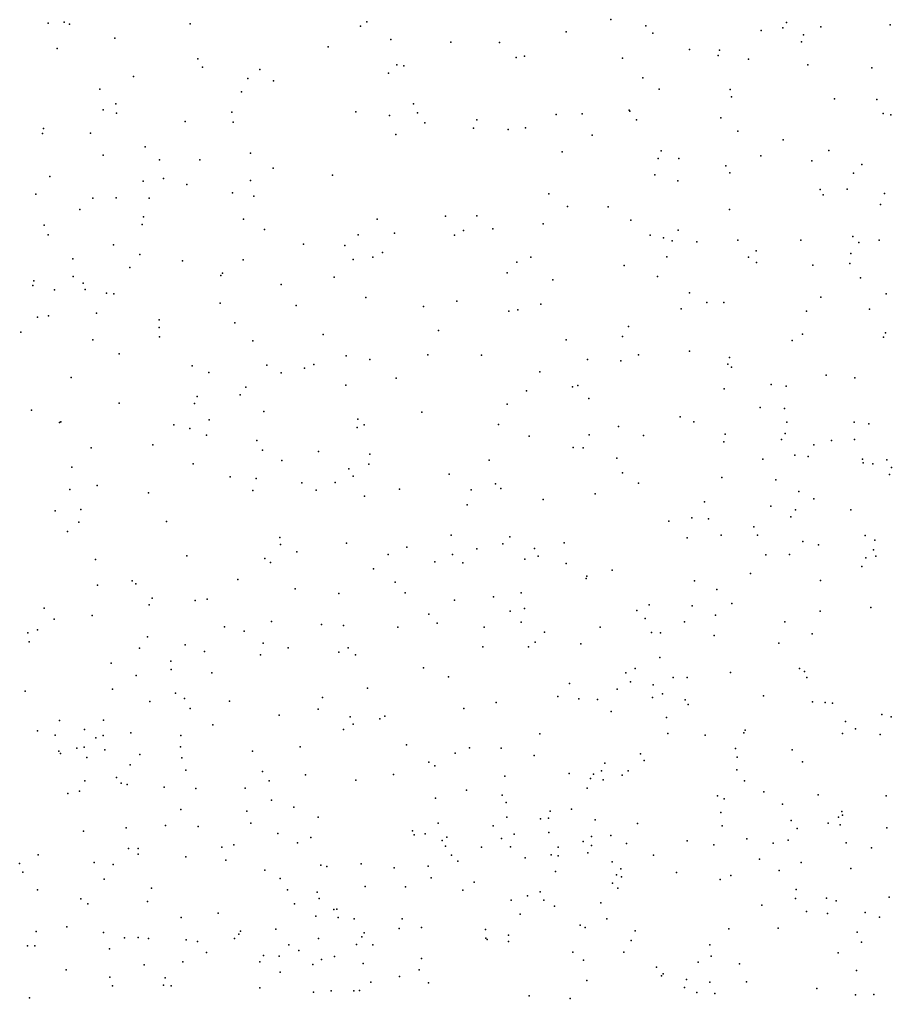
# Model space of a CAD drawing. Header units: metres. Extents: x -25 to 25, y -27.8 to 27.8.
# Drawn here: x 10.646 to 12.193, y 6.963 to 8.7 of the extents above; entities that cross this region are included whole.
import ezdxf

# ---------------------------------------------------------------- set-up
doc = ezdxf.new("R2010")
doc.units = ezdxf.units.M

msp = doc.modelspace()

# ---------------------------------------------------------------- linework, layer by layer
for p in [(10.6966, 8.693, -3.0924), (10.7251, 8.6948, -21.6801), (10.7345, 8.6914, -7.1801), (10.9489, 8.6919, -3.2176), (11.251, 8.6878, 3.2094), (11.2619, 8.6956, -3.1954), (11.6954, 8.6995, 10.8673), (11.7573, 8.6884, -9.0331), (12.0005, 8.6851, 10.3987), (12.0072, 8.6946, -9.7672), (12.0677, 8.6869, -16.5773), (12.1907, 8.6901, -4.7451), (10.815, 8.6666, 8.9366), (11.6157, 8.6775, 3.5789), (11.7697, 8.6756, 15.8817), (11.9623, 8.6802, 1.2041), (12.0373, 8.6726, -16.9252), (10.7128, 8.6482, -3.8253), (11.1935, 8.6514, -0.2555), (11.305, 8.6642, 11.3048), (11.4112, 8.6594, 9.3799), (11.4976, 8.6587, -4.9698), (12.0338, 8.6598, 2.5362), (11.5273, 8.6324, -4.2931), (11.542, 8.6344, 9.5046), (11.716, 8.6311, -3.1209), (11.8349, 8.6462, -15.6755), (11.8856, 8.6357, -17.1137), (11.8882, 8.6454, 4.034), (10.9625, 8.6297, 0.0974), (10.9706, 8.6153, 3.1282), (11.3155, 8.6193, -3.8987), (11.3281, 8.6176, -8.8134), (11.9394, 8.629, -5.1007), (12.0447, 8.6195, -1.0008), (12.1584, 8.6137, -4.9649), (10.8482, 8.5984, 11.419), (11.0722, 8.6108, 11.386), (11.3007, 8.6043, 9.1861), (11.752, 8.5964, -20.8273), (11.051, 8.5951, 9.0049), (11.0968, 8.5907, -16.2399), (10.7881, 8.5758, 15.5293), (11.0398, 8.5712, -17.6479), (11.7808, 8.576, -0.8401), (11.9068, 8.5757, 16.0152), (11.9096, 8.5627, 9.8258), (10.8166, 8.5499, -18.6088), (11.3453, 8.5501, 3.3316), (12.0919, 8.5589, -12.4091), (12.1671, 8.5576, 10.3102), (10.7944, 8.5395, 3.1107), (10.8182, 8.5334, 11.5567), (11.0224, 8.5354, -3.6837), (11.2427, 8.5357, 15.6291), (11.3026, 8.5294, -11.888), (11.3524, 8.5339, -15.5942), (11.5981, 8.5313, -0.6911), (11.6441, 8.5325, 3.7133), (11.7279, 8.5385, -12.086), (11.7288, 8.5373, 1.7981), (12.1787, 8.5329, 4.2094), (12.1921, 8.5304, -4.1283), (10.9399, 8.5186, 15.5567), (11.025, 8.5175, 11.5436), (11.3654, 8.5164, -17.3713), (11.4573, 8.5218, -3.009), (11.741, 8.5218, 10.9463), (11.8906, 8.5249, 2.3718), (10.6867, 8.4975, 12.3486), (10.6884, 8.5064, -16.59), (10.7719, 8.4979, 0.84), (11.3139, 8.4956, -0.4091), (11.4517, 8.5071, 9.3009), (11.5131, 8.5043, -4.0109), (11.5436, 8.5074, -20.6464), (11.6622, 8.4942, 11.1048), (11.9208, 8.5014, -3.5909), (12.0009, 8.4861, -9.3771), (10.7942, 8.4592, -8.8508), (10.8689, 8.474, -15.9075), (11.0559, 8.4626, 3.1886), (11.6086, 8.4646, 9.4517), (11.7845, 8.4665, 9.6301), (11.9616, 8.458, 4.1459), (12.0819, 8.4672, -9.6453), (10.8945, 8.4505, -16.1956), (10.9659, 8.4509, 0.5601), (11.7792, 8.4528, 2.1052), (11.8159, 8.453, -3.2035), (11.8992, 8.4399, -4.9864), (12.052, 8.4491, 10.5447), (12.1409, 8.4424, 9.9833), (11.0957, 8.4357, -15.5234), (11.2012, 8.4232, 9.1236), (11.7731, 8.4238, -8.9768), (11.9065, 8.4277, -1.1732), (12.1257, 8.4273, -1.2074), (10.6996, 8.4213, 11.8624), (10.8652, 8.4131, -18.4439), (10.9014, 8.4174, 11.6862), (10.943, 8.407, 9.051), (11.0555, 8.4139, -8.8129), (11.8139, 8.4136, 3.9786), (10.6748, 8.3899, -16.0405), (11.0236, 8.3919, -11.8376), (11.5851, 8.3901, 3.6295), (12.0665, 8.3981, -15.7633), (12.0719, 8.3883, 4.2285), (12.1148, 8.3985, -12.6024), (12.1809, 8.391, 10.4636), (10.7759, 8.3824, -15.4676), (10.8171, 8.3834, -20.1805), (10.8759, 8.3825, -18.1243), (11.0618, 8.3862, 15.6247), (12.1737, 8.3712, -9.956), (10.753, 8.3625, -18.9172), (11.6186, 8.3677, 15.8704), (11.6904, 8.3673, -4.5147), (11.9056, 8.3624, 1.3567), (10.8632, 8.3358, 15.612), (10.8659, 8.3495, 3.121), (11.0431, 8.3456, -17.6947), (11.2806, 8.3452, 11.6041), (11.402, 8.351, -11.962), (11.4572, 8.3511, 11.4782), (11.5751, 8.3369, 11.3585), (11.7307, 8.3438, -15.5317), (10.6895, 8.3347, 12.2937), (11.0806, 8.3271, -0.0276), (11.3114, 8.3206, 15.7271), (11.4338, 8.3252, -0.5706), (11.486, 8.3285, 3.5103), (11.8147, 8.326, -17.2781), (10.6968, 8.3174, 9.1221), (11.1497, 8.3008, -2.8455), (11.2468, 8.3174, -17.5036), (11.4177, 8.3171, 9.1925), (11.7653, 8.3169, 15.9696), (11.7889, 8.3125, -12.2137), (11.8043, 8.3072, 1.6053), (11.8476, 8.3055, 10.9378), (11.9205, 8.3084, 2.2446), (12.0322, 8.3084, 16.1567), (12.1246, 8.3144, 9.8597), (12.1355, 8.3039, 2.4651), (12.1713, 8.3081, -20.8051), (10.8126, 8.2999, 11.9048), (11.2233, 8.2985, -3.6409), (11.29, 8.2861, -0.3488), (11.9533, 8.2893, -9.146), (12.1211, 8.2843, -9.3758), (10.7403, 8.275, -19.9672), (10.8595, 8.2826, -18.7363), (10.9352, 8.2714, -3.5439), (11.0426, 8.2734, -15.3568), (11.2381, 8.2738, -20.2804), (11.273, 8.2779, -15.4192), (11.5283, 8.2692, -15.46), (11.5533, 8.2781, 9.2961), (11.7944, 8.2786, 1.8694), (11.9395, 8.2778, -3.3735), (11.9538, 8.2688, 4.15), (12.1191, 8.2666, -17.247), (10.8416, 8.2598, 0.8363), (11.0062, 8.2494, 9.289), (11.511, 8.2502, 15.8408), (11.7187, 8.2631, 11.1946), (12.0535, 8.2639, 10.7037), (10.671, 8.2361, -3.5221), (10.7408, 8.2435, 12.0525), (10.7589, 8.2316, -2.6539), (11.0029, 8.2456, 0.6165), (11.2041, 8.2427, 3.2623), (11.5923, 8.2378, -0.9549), (11.7779, 8.2435, 3.8926), (12.1384, 8.2415, -12.8808), (10.6695, 8.2275, 12.4401), (10.7077, 8.2201, 3.0352), (10.7621, 8.2208, -8.8261), (10.8002, 8.2139, -11.8051), (11.1101, 8.2294, 11.6865), (11.8346, 8.215, -8.9487), (10.8134, 8.2131, -19.1591), (11.002, 8.1965, 9.4716), (11.2607, 8.2064, 9.2718), (11.422, 8.1997, -17.4481), (11.8658, 8.1974, 9.639), (11.8956, 8.1978, -4.749), (12.0679, 8.2069, 1.2238), (12.1841, 8.2131, 4.3134), (11.1367, 8.192, 9.3898), (11.3628, 8.1906, -2.832), (11.5141, 8.1825, -0.7484), (11.5301, 8.1846, -12.0876), (11.5707, 8.1947, -3.9259), (11.82, 8.1866, -1.2692), (12.0422, 8.1825, -3.6847), (12.1545, 8.1856, -3.8998), (10.678, 8.1715, 9.5029), (10.6971, 8.1738, 12.2143), (10.7827, 8.1784, -19.4919), (10.8937, 8.1668, 3.0909), (10.6481, 8.1449, -7.1392), (10.8938, 8.153, -18.5418), (11.0281, 8.1615, 15.6707), (11.3893, 8.1477, 9.3483), (11.7264, 8.155, -17.3755), (10.7761, 8.1313, 15.6337), (10.8942, 8.1366, -19.7646), (11.0601, 8.1295, -2.7533), (11.1848, 8.1411, -20.0337), (11.6157, 8.1315, -8.7161), (11.7161, 8.137, -15.4893), (12.0173, 8.1302, -12.6385), (12.0354, 8.1413, -20.5683), (12.179, 8.1361, 16.2725), (12.1826, 8.144, 10.6708), (11.8351, 8.111, 3.8247), (10.8226, 8.1068, 9.6526), (11.2255, 8.1029, -0.1766), (11.2673, 8.0966, -19.8103), (11.3707, 8.1048, 3.3086), (11.4656, 8.1042, -19.9933), (11.6539, 8.0964, 15.9148), (11.7131, 8.0942, 3.6189), (11.7441, 8.1046, 9.5881), (11.906, 8.1001, 3.9702), (10.9525, 8.0853, -8.6849), (11.0848, 8.0864, 3.1343), (11.1514, 8.0808, -19.466), (11.1683, 8.0875, 11.6693), (11.9029, 8.0883, 16.0803), (11.9095, 8.083, 10.9422), (10.7373, 8.0646, 12.0667), (10.9815, 8.0732, -19.1486), (11.11, 8.0729, 9.6304), (11.3145, 8.0633, 9.5431), (11.5691, 8.0743, -19.7713), (12.0771, 8.0684, 10.8087), (12.1283, 8.0638, 4.3106), (11.0476, 8.0473, -15.2862), (11.2249, 8.051, -17.6393), (11.5453, 8.0407, 9.5704), (11.6274, 8.0479, -1.1433), (11.6364, 8.0502, 3.4712), (11.8962, 8.0442, -4.4729), (11.9797, 8.0522, 1.4589), (12.0062, 8.0489, -15.7995), (10.9613, 8.031, 11.7998), (11.0374, 8.034, -17.947), (11.6561, 8.0271, -12.2518), (10.6673, 8.0068, 12.4751), (10.8227, 8.0191, 3.0333), (10.9561, 8.0182, -18.9379), (11.5113, 8.017, 3.3515), (11.96, 8.0112, -20.3333), (12.0032, 8.0094, -8.979), (10.9821, 7.9895, 0.7386), (11.0796, 8.0043, -11.9045), (11.2464, 7.9904, 9.7126), (11.3598, 8.0028, -19.554), (11.818, 7.9947, 9.7329), (10.7168, 7.9846, -15.1163), (10.719, 7.9859, -8.7632), (10.9195, 7.9808, 9.8099), (10.9478, 7.9738, -18.6513), (11.245, 7.9756, 15.7323), (11.2574, 7.9803, -15.3838), (11.4961, 7.9811, -0.671), (11.7089, 7.9779, -19.6464), (11.8423, 7.9857, 3.532), (12.0073, 7.9855, 3.8048), (12.127, 7.9854, -12.9962), (12.1532, 7.9826, -16.8706), (10.9778, 7.9623, -18.3806), (11.5502, 7.9602, 11.3738), (11.6566, 7.9628, 9.7511), (11.7533, 7.9614, -4.1807), (11.8982, 7.9643, -1.4273), (11.9984, 7.9547, -17.4567), (12.0044, 7.9654, 3.6165), (12.1278, 7.9548, -1.3384), (10.7731, 7.94, -3.2797), (10.8827, 7.945, 15.6644), (11.0667, 7.9529, 15.6875), (11.6285, 7.9405, 11.2305), (11.6463, 7.9395, 15.8941), (11.8955, 7.9503, -19.8951), (12.0555, 7.9453, -16.6392), (12.0866, 7.9529, -4.5467), (11.0773, 7.9354, 11.7356), (11.1766, 7.933, 0.3587), (11.2674, 7.9283, -2.6655), (11.7056, 7.9216, -2.681), (11.9648, 7.9199, 16.1128), (12.0219, 7.9269, -3.0963), (12.0454, 7.9242, -3.339), (12.1419, 7.9196, 9.8638), (12.1852, 7.9187, -3.8701), (10.7387, 7.9053, 15.6244), (10.9541, 7.9113, -8.5526), (11.1111, 7.9171, 0.5676), (11.23, 7.9028, 11.662), (11.2658, 7.9108, -12.0093), (11.4792, 7.9178, -2.6729), (12.1428, 7.913, 16.2415), (12.1602, 7.9113, 4.0677), (12.1932, 7.9051, -9.0334), (11.0199, 7.8883, 9.9032), (11.0657, 7.8855, -18.1939), (11.2378, 7.8896, 9.841), (11.4085, 7.8932, 11.5288), (11.7159, 7.8956, 3.3511), (11.892, 7.8869, -8.7066), (12.19, 7.8926, 3.699), (10.7836, 7.8729, 12.0686), (11.1468, 7.8778, -3.4177), (11.2059, 7.8782, -8.3774), (11.3204, 7.8666, 3.1704), (11.4903, 7.8761, 3.2608), (11.4999, 7.8674, 9.8563), (11.7445, 7.8772, 11.0572), (11.9883, 7.8827, -20.0962), (10.7353, 7.8659, -2.4281), (10.8747, 7.8598, 3.0307), (11.06, 7.8643, -15.4075), (11.172, 7.8646, -17.8936), (11.258, 7.8543, -19.2901), (11.4474, 7.8655, 15.7912), (11.6673, 7.8581, 9.9004), (12.0288, 7.8623, 1.792), (12.0554, 7.849, -17.0393), (11.4403, 7.8389, -0.4169), (11.5754, 7.848, -15.4422), (11.8617, 7.8439, 9.9267), (11.9791, 7.8365, -15.9327), (10.7093, 7.8281, 12.4179), (10.7548, 7.8306, -11.5133), (11.8391, 7.8154, -12.6062), (12.0149, 7.8174, 1.4741), (12.023, 7.83, 9.9388), (12.1209, 7.8299, -4.3455), (10.7511, 7.8079, 12.2292), (10.9064, 7.8092, 9.9937), (11.7983, 7.8095, -8.5248), (11.8686, 7.8137, 16.0345), (11.9489, 7.7995, -4.1924), (10.7312, 7.7915, -15.3224), (11.108, 7.7809, 11.7781), (11.4118, 7.7848, -12.1456), (11.5158, 7.7816, -17.5396), (11.8308, 7.7803, 10.9421), (11.8911, 7.7848, -16.7284), (11.9557, 7.7848, 10.8435), (12.1465, 7.7841, -20.4004), (11.109, 7.7682, -18.9721), (11.226, 7.7705, 15.6987), (11.3334, 7.7633, 0.4129), (11.5033, 7.7697, -8.2239), (11.6126, 7.7711, 11.1873), (12.036, 7.7738, -1.4081), (12.0639, 7.7675, -12.9657), (12.1639, 7.7758, 3.3745), (10.9429, 7.7482, 11.9513), (11.1378, 7.7553, 0.8857), (11.3003, 7.7506, 0.6778), (11.4142, 7.7504, -2.4883), (11.4575, 7.7603, 10.0278), (11.5596, 7.7611, 15.8098), (11.5662, 7.7475, -3.7725), (11.9702, 7.7501, -2.8236), (12.0125, 7.7504, 10.0843), (12.1475, 7.7448, -8.7971), (12.1616, 7.759, 16.2129), (12.1656, 7.7477, 10.7602), (10.7807, 7.7417, -8.5524), (11.0811, 7.7432, -18.5987), (11.0915, 7.7366, -2.4245), (11.3828, 7.7374, 0.2077), (11.4328, 7.7356, -3.5457), (11.5428, 7.7425, -0.8213), (11.6161, 7.7348, -1.537), (12.1408, 7.7291, 1.0918), (11.2742, 7.7252, -17.6508), (11.6525, 7.7121, 10.165), (11.6976, 7.7228, -3.962), (11.9428, 7.7166, -19.5958), (10.784, 7.6962, -11.0294), (10.8457, 7.7039, -3.0377), (10.8522, 7.6987, 10.0902), (11.0331, 7.7064, -8.1905), (11.3124, 7.7014, -3.342), (11.6512, 7.7078, 3.2027), (11.8439, 7.7041, -17.005), (12.0676, 7.7047, -3.1777), (11.1348, 7.6898, -11.9723), (11.2125, 7.6816, -7.8885), (11.33, 7.6825, 10.0905), (11.4871, 7.6755, -0.1697), (11.5362, 7.6827, -1.22), (11.8835, 7.6884, 10.2634), (10.876, 7.6615, -11.2629), (10.8813, 7.6728, 15.6278), (10.9578, 7.6687, -11.7698), (10.9786, 7.6714, 1.0639), (11.4177, 7.6695, 11.5466), (11.7635, 7.661, -15.5868), (11.8394, 7.6596, -16.1671), (11.9097, 7.6639, -4.0236), (10.6893, 7.6553, 10.1101), (10.7747, 7.6425, 3.0242), (11.3723, 7.6446, 0.9811), (11.5168, 7.6498, 11.373), (11.5421, 7.6548, -2.3387), (11.7412, 7.6511, -2.5136), (11.8807, 7.6429, -17.5912), (12.0669, 7.65, -8.5958), (12.1565, 7.6563, -3.6878), (10.7071, 7.6358, 15.5314), (11.093, 7.6314, -17.4902), (11.182, 7.6262, 1.1206), (11.221, 7.6245, 3.1049), (11.3868, 7.6285, 15.6917), (11.5361, 7.6302, 0.0377), (11.756, 7.6369, 10.354), (11.8259, 7.6308, -17.3258), (12.0039, 7.631, 10.4413), (10.6603, 7.6117, -15.4618), (10.6777, 7.617, -7.1867), (11.0094, 7.6224, 10.141), (11.0447, 7.6145, 11.9567), (11.3172, 7.6217, 11.7146), (11.4706, 7.6214, 10.2499), (11.5776, 7.6126, 11.2358), (11.6761, 7.6219, -1.837), (11.7675, 7.612, -16.3939), (11.7834, 7.6117, -8.2908), (11.8784, 7.6069, 10.5359), (12.0528, 7.6099, 10.6424), (10.6628, 7.5954, 12.809), (10.8732, 7.6045, -15.5471), (10.94, 7.5905, -11.4738), (11.078, 7.5932, -17.7604), (11.5612, 7.5952, 15.7308), (11.6418, 7.5922, 10.4651), (11.9936, 7.593, 1.3597), (10.8587, 7.5846, -10.8185), (10.974, 7.5785, -7.7572), (11.0734, 7.5724, 15.6361), (11.1224, 7.5847, -3.0877), (11.2125, 7.5771, -18.4127), (11.2288, 7.5849, -18.1159), (11.2418, 7.5728, -1.9976), (11.4679, 7.587, 3.1492), (11.5492, 7.5868, -7.9468), (10.8085, 7.5575, 12.6638), (10.9141, 7.5613, -2.0712), (11.7819, 7.568, -19.4544), (10.9149, 7.5468, -17.395), (10.987, 7.5404, 12.1752), (11.3627, 7.5495, -12.1634), (11.7218, 7.5408, -0.4321), (11.7385, 7.5484, 0.3281), (11.9076, 7.541, -12.8152), (12.0298, 7.5484, -3.0398), (12.0392, 7.5432, -1.4775), (10.8527, 7.5356, -7.5571), (11.4071, 7.5335, -19.1585), (11.6217, 7.5218, -12.4053), (11.73, 7.5245, 0.9633), (11.7703, 7.5194, 15.8187), (11.8056, 7.5325, 0.5693), (11.8306, 7.5325, 10.8221), (12.0432, 7.5321, -19.7285), (10.656, 7.5081, 21.3351), (10.8108, 7.5119, 1.2709), (10.9228, 7.5048, 12.4571), (11.2633, 7.5132, -18.8249), (11.7064, 7.5118, -0.6402), (11.7868, 7.5032, -12.6342), (10.8768, 7.4898, -10.6176), (10.9384, 7.4952, 10.2444), (11.0182, 7.4903, -17.0218), (11.1834, 7.497, 11.9981), (11.492, 7.4881, -1.148), (11.6014, 7.4989, -16.6826), (11.6383, 7.4945, -3.5837), (11.6713, 7.4932, 11.0744), (11.7689, 7.4971, -0.2056), (11.8273, 7.4927, -3.8025), (11.9662, 7.4998, 15.9717), (12.053, 7.4894, -3.889), (12.0755, 7.4879, -13.0508), (12.0888, 7.487, -20.0712), (10.9487, 7.4773, 15.5586), (11.1759, 7.4762, -7.5758), (11.4346, 7.4774, -15.5974), (11.6956, 7.472, -2.0486), (11.8327, 7.4843, -2.6913), (10.717, 7.4563, 21.0509), (10.7946, 7.4567, 12.823), (11.1065, 7.4653, 10.2718), (11.2329, 7.4626, 10.3691), (11.2853, 7.4591, -1.5647), (11.294, 7.4635, -18.6087), (11.7938, 7.4616, -15.9126), (12.1115, 7.4542, -3.3797), (12.1761, 7.4667, -20.3445), (12.1929, 7.4623, 2.0607), (10.6775, 7.438, 22.8084), (10.7612, 7.4402, 21.4373), (10.8435, 7.4344, -7.305), (10.9886, 7.4485, 1.3813), (11.2205, 7.44, -16.8553), (11.2381, 7.4495, 1.3955), (11.7965, 7.4329, -1.8043), (11.9313, 7.4342, 3.0658), (11.9339, 7.4387, -8.3203), (12.1063, 7.4327, 0.6742), (12.1295, 7.4414, -8.479), (10.7093, 7.4301, 22.218), (10.7813, 7.4251, -10.3346), (10.7941, 7.4294, -8.1197), (10.932, 7.4294, -1.8063), (11.5693, 7.4322, 10.6949), (11.8626, 7.43, 0.093), (12.1734, 7.4314, 16.0645), (10.7157, 7.4016, -7.0993), (10.7185, 7.3977, -17.4412), (10.7477, 7.407, 10.292), (10.7604, 7.4088, 21.658), (10.7972, 7.4042, 22.3759), (10.9316, 7.4091, -17.9252), (11.0592, 7.4019, -11.0964), (11.1438, 7.4093, 15.5759), (11.3323, 7.4128, 10.5247), (11.4189, 7.3982, -7.6249), (11.4442, 7.4073, 1.3968), (11.5006, 7.4069, 11.6148), (11.9164, 7.4063, 1.093), (12.0172, 7.4042, -19.5029), (10.7651, 7.3906, -7.7717), (10.8595, 7.3958, 21.1357), (10.9337, 7.3899, 3.1312), (11.3724, 7.3821, -18.3693), (11.5591, 7.3941, 11.406), (11.6844, 7.3802, 13.6481), (11.748, 7.3968, -7.9375), (11.7546, 7.385, -16.108), (11.9194, 7.3908, 13.7682), (12.0356, 7.3827, 0.3136), (10.8424, 7.3771, 22.5405), (10.9408, 7.3678, 21.5746), (11.0772, 7.3656, -11.3787), (11.3826, 7.3757, 11.919), (11.6789, 7.3668, 13.1798), (11.7262, 7.3666, -19.2567), (11.9186, 7.3683, 14.1441), (10.7619, 7.3492, 12.9405), (10.8177, 7.3547, 22.7114), (11.0887, 7.349, -1.652), (11.1532, 7.3596, 12.3336), (11.2429, 7.3499, -12.1009), (11.3098, 7.3601, 15.5505), (11.5071, 7.3571, 15.5467), (11.6213, 7.3621, 13.4817), (11.659, 7.3534, 1.345), (11.6643, 7.3607, 3.0859), (11.6815, 7.3505, -2.3774), (11.7152, 7.3593, 14.0385), (11.9326, 7.3491, 1.3092), (10.7525, 7.3307, -17.1458), (10.8262, 7.3446, 22.1474), (10.837, 7.3428, 21.9857), (10.9027, 7.3378, 12.8138), (10.959, 7.3356, -10.4845), (11.0462, 7.336, 21.3776), (11.4388, 7.3327, -18.792), (11.653, 7.336, -16.3675), (11.967, 7.3296, 14.4733), (10.7315, 7.3265, -1.7644), (11.093, 7.3146, -15.7068), (11.3838, 7.3185, 12.1558), (11.5026, 7.3238, -12.3135), (11.5092, 7.3107, 13.1437), (11.8845, 7.3222, -12.8532), (11.8965, 7.3169, -0.5876), (12.0632, 7.3239, 14.1771), (12.1841, 7.3222, 14.3875), (10.9321, 7.2984, 20.818), (11.0491, 7.295, 21.0591), (11.1326, 7.3023, 21.516), (11.5874, 7.2953, 13.8008), (11.6253, 7.2989, 10.887), (12.0001, 7.3078, 14.6231), (12.1051, 7.2949, 14.7376), (11.1757, 7.2846, 12.794), (11.5108, 7.2843, -16.5342), (11.5702, 7.2816, 14.0807), (11.5847, 7.2828, -15.6779), (11.6672, 7.2797, 14.3549), (11.8907, 7.2931, -3.6628), (12.0152, 7.2786, 13.6083), (12.0992, 7.2847, 14.0152), (12.1064, 7.2881, 3.079), (10.7592, 7.2599, 15.2346), (10.8352, 7.2656, -15.7055), (10.9049, 7.27, 10.3955), (10.963, 7.2679, 22.241), (11.0566, 7.2737, 21.8869), (11.343, 7.2605, 12.4253), (11.3888, 7.2738, -7.4565), (11.4866, 7.2694, -18.5556), (11.7428, 7.2733, 14.4912), (11.8931, 7.2693, 3.0496), (12.0257, 7.2642, -8.188), (12.0809, 7.2738, 13.8439), (12.1021, 7.2707, 15.8794), (12.1851, 7.2657, 0.1905), (11.1045, 7.2558, -10.6861), (11.1626, 7.2484, -18.2143), (11.3459, 7.2533, 12.9002), (11.3657, 7.2551, 13.1752), (11.3958, 7.2432, 1.5643), (11.404, 7.2488, -3.1101), (11.5009, 7.2468, 13.6642), (11.5235, 7.2545, 12.8591), (11.5853, 7.2573, -3.2701), (11.6464, 7.2414, 11.4197), (11.6607, 7.25, -7.5464), (11.6951, 7.252, -2.0733), (11.8309, 7.2428, 14.7495), (11.9364, 7.2459, 15.6987), (12.0098, 7.2438, -19.3559), (10.8391, 7.2287, 1.5803), (10.8565, 7.2291, -18.0556), (11.0049, 7.2311, -16.7367), (11.0259, 7.2356, 22.0756), (11.1391, 7.2389, -11.8383), (11.4019, 7.2332, 13.3576), (11.4656, 7.2316, 12.6692), (11.5174, 7.2317, 12.15), (11.602, 7.2312, 11.5862), (11.6609, 7.2345, 12.7722), (11.7229, 7.238, -3.4674), (11.878, 7.2352, 13.0387), (11.9835, 7.2384, 14.9398), (12.113, 7.2392, 1.907), (12.1579, 7.23, 14.951), (10.6788, 7.2178, 20.436), (10.8561, 7.2189, 12.9586), (10.941, 7.2144, 20.6283), (11.0119, 7.2082, 3.2372), (11.4123, 7.2174, 3.1619), (11.4237, 7.2066, 14.3123), (11.5429, 7.2126, 12.3416), (11.5895, 7.2176, 14.5267), (11.6017, 7.2157, 12.5924), (11.6543, 7.221, -2.5724), (11.771, 7.2171, -2.9847), (11.959, 7.2098, 13.1741), (10.6459, 7.2024, 3.2784), (10.7783, 7.2039, 22.9838), (10.8121, 7.2007, 3.2593), (11.0812, 7.1903, 12.9604), (11.1807, 7.1993, -11.1006), (11.1913, 7.1968, 21.9768), (11.2521, 7.2019, 21.215), (11.3105, 7.1946, 21.8092), (11.3713, 7.1976, 14.1408), (11.6974, 7.2051, -0.973), (11.713, 7.1927, -15.9866), (11.9939, 7.1899, 15.1287), (12.0329, 7.2044, -0.2141), (12.1212, 7.1935, 13.6875), (10.6519, 7.1872, -9.7844), (10.7959, 7.1745, -7.0315), (11.1081, 7.1755, 15.3386), (11.3764, 7.1771, 21.3069), (11.5973, 7.188, 11.8812), (11.705, 7.1822, 14.8769), (11.714, 7.1785, 10.9909), (11.8119, 7.1862, 15.0586), (11.8891, 7.174, 15.3207), (11.9084, 7.181, -7.7473), (10.6776, 7.1555, -15.7942), (10.8802, 7.1588, -10.09), (11.1213, 7.1558, 10.5891), (11.2592, 7.1616, -7.2781), (11.3306, 7.1612, -15.7312), (11.4324, 7.1551, 14.4808), (11.4527, 7.1694, 10.8371), (11.698, 7.1673, -18.8416), (11.7077, 7.1588, 12.4959), (12.0243, 7.156, 15.5883), (10.7545, 7.1396, 14.9698), (11.1743, 7.1514, 20.8643), (11.1778, 7.1401, -11.5514), (11.5185, 7.1376, -16.2268), (11.5476, 7.1451, 21.4714), (11.5699, 7.1521, 15.2392), (11.5761, 7.1373, 14.7443), (12.0232, 7.1403, 1.7308), (12.0779, 7.1408, -13.146), (12.1889, 7.1424, 15.1389), (10.7669, 7.1308, -16.814), (10.8731, 7.135, 20.468), (11.1341, 7.1311, -16.5382), (11.2035, 7.1207, -12.042), (11.2092, 7.1215, 22.1849), (11.5952, 7.1268, -7.3241), (11.6774, 7.1323, -18.5665), (11.9633, 7.1283, -19.1253), (12.0949, 7.1359, 13.5301), (10.9328, 7.1064, 10.5304), (10.9983, 7.114, 12.8493), (11.1717, 7.1091, 14.19), (11.2111, 7.1067, 13.0034), (11.2396, 7.1044, 15.2621), (11.3248, 7.104, 13.7537), (11.5346, 7.1123, 21.2331), (11.6881, 7.1044, 12.0156), (12.0425, 7.117, -3.5907), (12.0797, 7.1139, -19.765), (12.1463, 7.1157, -19.9643), (12.1718, 7.1071, 3.1077), (10.7295, 7.09, 14.0855), (11.1008, 7.0859, 1.6806), (11.3195, 7.0873, 13.4655), (11.3595, 7.0889, 22.0955), (11.4725, 7.0853, 21.9854), (11.6408, 7.0932, 21.3599), (11.6495, 7.0889, 21.6487), (11.9049, 7.0867, -18.9154), (11.9921, 7.0874, 3.0629), (10.6756, 7.0817, 12.864), (10.7946, 7.0802, 14.6193), (10.8323, 7.0705, 14.795), (10.8564, 7.0709, 14.2105), (10.8749, 7.0691, 14.4235), (11.0276, 7.0696, 14.1438), (11.0348, 7.0772, -2.9113), (11.0382, 7.0826, 22.6686), (11.1765, 7.0696, 13.9355), (11.2536, 7.072, 13.211), (11.2575, 7.0796, -1.3353), (11.4733, 7.07, 21.0303), (11.4758, 7.0678, 14.9153), (11.5139, 7.0753, -1.1148), (11.7382, 7.0827, 12.1631), (12.1322, 7.0803, 15.4878), (10.6599, 7.0565, -9.5718), (10.6728, 7.0562, -1.7269), (10.8056, 7.0507, 12.7825), (10.9416, 7.0672, 14.983), (10.9618, 7.0642, 22.8551), (11.124, 7.0581, 14.5037), (11.2438, 7.0588, -10.9017), (11.273, 7.0579, 14.59), (11.5136, 7.0642, -3.1135), (11.7315, 7.0659, 11.7188), (11.8707, 7.0582, -7.3314), (12.1401, 7.0627, -7.782), (10.9779, 7.0445, 14.6876), (11.0789, 7.0393, -1.5046), (11.1064, 7.0382, 15.0011), (11.1417, 7.0481, 20.6279), (11.2048, 7.0372, -11.7652), (11.3592, 7.0341, 20.8585), (11.6277, 7.0452, 21.8656), (11.7182, 7.0448, 1.689), (11.873, 7.0381, 12.7386), (12.0986, 7.044, -7.5406), (10.867, 7.0226, 23.0146), (10.9355, 7.0277, -18.2284), (11.0723, 7.028, 14.8479), (11.1664, 7.0233, 22.5387), (11.1815, 7.0319, 14.7348), (11.2557, 7.0247, -10.6834), (11.6465, 7.0306, -1.9862), (11.7765, 7.0186, 3.0752), (11.85, 7.0275, 12.4806), (11.9233, 7.0243, -18.49), (10.7285, 7.0138, -16.6149), (10.8058, 7.0008, -2.8591), (10.9045, 6.9997, 1.7604), (11.1086, 7.0098, 3.3425), (11.3202, 7.002, -15.9698), (11.3548, 7.0139, 10.8273), (11.785, 7.003, 11.0847), (11.7883, 7.0067, 21.3091), (12.131, 7.0126, 18.5457), (10.8106, 6.9852, -9.7042), (10.9011, 6.9868, -1.6336), (10.9148, 6.9856, 13.7953), (11.0721, 6.9819, -15.8616), (11.2694, 6.992, -18.3002), (11.3715, 6.9904, -12.3568), (11.6529, 6.9948, 10.9691), (11.8261, 6.9825, 21.5816), (11.8297, 6.9967, 11.5061), (11.8712, 6.992, 12.1838), (11.9357, 6.9925, 12.929), (12.061, 6.9808, 13.3519), (10.6636, 6.9642, 20.2159), (11.1675, 6.974, 13.6238), (11.1987, 6.9762, 10.7466), (11.2391, 6.9764, -10.4677), (11.249, 6.9771, -11.1452), (11.5503, 6.9673, -2.2551), (11.8479, 6.9734, 11.8897), (11.8798, 6.9716, 11.2541), (12.1296, 6.9692, -0.1954), (12.162, 6.9697, 13.6098), (11.6233, 6.963, -12.6749)]:
    msp.add_point(p)

doc.saveas('drawing.dxf')
